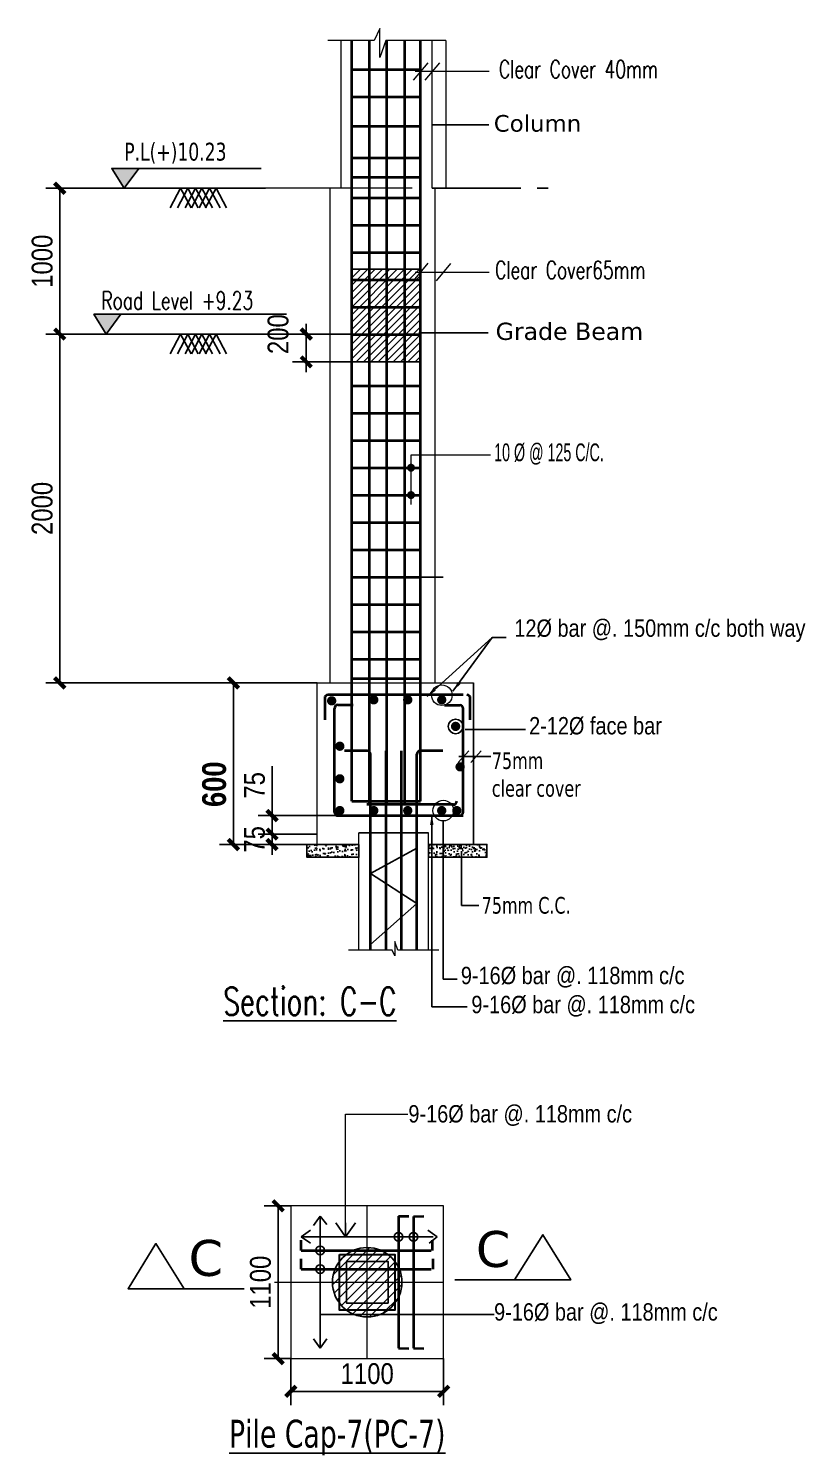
# Model space of a CAD drawing. Header units: millimetres. Extents: x 6239764 to 13047540, y 367704 to 979893.
# Drawn here: x 6250663 to 6256255, y 484442 to 494716 of the extents above; entities that cross this region are included whole.
import ezdxf

# ---------------------------------------------------------------- set-up
doc = ezdxf.new("R2010")
doc.units = ezdxf.units.MM
doc.header["$LTSCALE"] = 300
doc.linetypes.add('DASHED2', pattern=[0.375, 0.25, -0.125])
doc.layers.add('COLUMN', color=9, linetype='Continuous')
doc.layers.add('DIM', color=4, linetype='Continuous')
for name, color, linetype, lineweight in [('covering', 7, 'Continuous', 15), ('DIM C LINE', 8, 'Continuous', 13), ('dimension', 194, 'Continuous', 20), ('LINE-3', 7, 'Continuous', 15), ('PC', 160, 'Continuous', 0), ('Pile', 84, 'Continuous', 25), ('ROD', 10, 'Continuous', 35)]:
    doc.layers.add(name, color=color, linetype=linetype, lineweight=lineweight)
doc.styles.add('AFTXT', font='')
doc.styles.add('NARROW', font='ARIALN.TTF')
doc.styles.add('ROMANS', font='ROMANS.SHX', dxfattribs={"width": 0.8})
doc.styles.get("Standard").update_dxf_attribs({"font": 'txt8.shx', "width": 0.7, "bigfont": 'hztxt_ii.shx'})
doc.styles.add('TEXT', font='swisscl.ttf')
doc.styles.add('ver', font='verdana.ttf')
doc.styles.get('AFTXT').set_extended_font_data('Romans.shx')
doc.linetypes.add('ZIGZAG', pattern='A,0.0001,-0.2,[131,ltypeshp.shx,S=0.2,R=0,X=-0.2,Y=0],-0.4,[131,ltypeshp.shx,S=0.2,R=180,X=0.2,Y=0],-0.2', length=0.8001)
doc.dimstyles.new('1_8 N1', dxfattribs={"dimscale": 1.5, "dimtxt": 48, "dimasz": 36, "dimexe": 18, "dimexo": 18, "dimgap": 15, "dimtad": 1, "dimdec": 1, "dimzin": 3, "dimdsep": 46, "dimlunit": 4, "dimtxsty": 'TEXT', "dimblk": 'ARCHTICK', "dimcen": 5, "dimdle": 18, "dimclrd": 8, "dimclre": 8, "dimclrt": 256, "dimadec": 0, "dimazin": 0, "dimtfac": 1, "dimtdec": 1, "dimtix": 1, "dimtmove": 0, "dimatfit": 3, "dimfxl": 0.18, "dimtvp": 0.75, "dimtolj": 1, "dimtzin": 0, "dimlwe": -1, "dimarcsym": 0})
doc.dimstyles.new('DIM', dxfattribs={"dimtxt": 7, "dimasz": 3, "dimexe": 3, "dimexo": 3, "dimgap": 0.09, "dimtad": 0, "dimdec": 1, "dimzin": 0, "dimdsep": 46, "dimlunit": 4, "dimtxsty": 'ROMANS', "dimblk": 'ARCHTICK', "dimcen": 0.09, "dimdle": 1, "dimse1": 1, "dimse2": 1, "dimclrd": 7, "dimclre": 7, "dimclrt": 5, "dimazin": 0, "dimtfac": 1, "dimtdec": 1, "dimtofl": 0, "dimtmove": 0, "dimatfit": 3, "dimldrblk": 'OPEN90', "dimfxl": 1, "dimfrac": 2, "dimtolj": 1, "dimtzin": 0, "dimlwd": -1, "dimlwe": -1, "dimarcsym": 0})
doc.dimstyles.new('IED-2', dxfattribs={"dimscale": 50, "dimtxt": 3, "dimasz": 0.5, "dimexe": 2, "dimexo": 0, "dimgap": 2.5, "dimtad": 1, "dimdec": 0, "dimzin": 0, "dimdsep": 46, "dimtxsty": 'AFTXT', "dimblk": '_DOT7', "dimcen": 0.09, "dimclre": 7, "dimclrt": 3, "dimadec": 0, "dimazin": 0, "dimtfac": 1, "dimtdec": 0, "dimtix": 1, "dimtmove": 0, "dimatfit": 3, "dimldrblk": '_DOT7', "dimfxl": 1, "dimtolj": 1, "dimtzin": 0, "dimarcsym": 0})
pattern_1 = [(50, (6091940.94, 781683.32), (71.726018, -6.275213), [7.5, -82.5]), (355, (6091940.94, 781683.32), (-13.875133, 75.219213), [6, -66]), (100.451444, (6091946.92, 781682.8), (57.850885, 68.943999), [6.374019, -70.114211]), (46.1842, (6091940.94, 781703.32), (106.724133, -16.551928), [11.25, -123.75]), (96.635635, (6091949.84, 781701.94), (93.466195, 97.41186), [9.561034, -105.171376]), (351.184164, (6091940.94, 781703.32), (93.466195, 97.41186), [9, -99]), (21, (6091950.94, 781698.32), (59.690705, -40.261889), [7.5, -82.5]), (326, (6091950.94, 781698.32), (24.331533, 72.515005), [6, -66]), (71.451445, (6091955.916, 781694.97), (84.022238, 32.253115), [6.374019, -70.114211]), (37.5, (6091940.942, 781683.322), (1.2159855, 33.2893854), [0, -65.2, 0, -67, 0, -66.25]), (7.5, (6091940.942, 781683.322), (26.3069537, 39.441171), [0, -38.2, 0, -63.7, 0, -25.25]), (327.5, (6091918.642, 781683.322), (53.3822436, -2.2554872), [0, -25, 0, -78, 0, -103.5]), (317.5, (6091908.64, 781683.322), (58.318617, 10.010498), [0, -32.5, 0, -51.8, 0, -73.5])]

# ---------------------------------------------------------------- blocks, each defined once
blk = doc.blocks.new('_ArchTick')
at = {"color": 0, "linetype": 'ByBlock', "const_width": 0.4}
blk.add_lwpolyline([(-0.5, -0.5), (0.5, 0.5)], dxfattribs=at)
blk = doc.blocks.new('*D730')
at = {"color": 7, "lineweight": -2, "transparency": 16777216}
for p, q in [((6252741, 490005), (6252038, 490005)), ((6252666, 488841), (6252038, 488841))]:
    blk.add_line(p, q, dxfattribs=at)
at = {"color": 0, "lineweight": -2, "transparency": 16777216}
blk.add_line((6252138, 490005), (6252138, 488841), dxfattribs=at)
at = {"layer": 'Defpoints', "color": 0, "transparency": 16777216}
for p in [(6252741, 490005, 5), (6252138, 488841), (6252666, 488841)]:
    blk.add_point(p, dxfattribs=at)
at = {"color": 0, "lineweight": -2, "transparency": 16777216, "xscale": 75, "yscale": 75, "zscale": 75}
for p, rotation in [((6252138, 490005), 90), ((6252138, 488841), 270)]:
    blk.add_blockref('_ArchTick', p, dxfattribs=dict(at, rotation=rotation))
at = {"color": 3, "transparency": 16777216, "insert": (6252000, 489275), "char_height": 150, "attachment_point": 5, "rotation": 90, "style": 'NARROW'}
blk.add_mtext('\\A1;{\\fArial Narrow|b1|i0|c0|p34;\\H1.143x;\\C2;600}', dxfattribs=at)
blk = doc.blocks.new('_DOT7')
at = {"color": 7, "linetype": 'Continuous'}
blk.add_line((-0.5, 0), (-1, 0), dxfattribs=at)
at = {"color": 7, "linetype": 'Continuous', "const_width": 0.5}
blk.add_lwpolyline([(-0.25, 0, 1), (0.25, 0, 1), (-0.25, 0, 1)], format="xyb", dxfattribs=at)
blk = doc.blocks.new('*D731')
at = {"color": 7, "lineweight": -2, "transparency": 16777216}
for p, q in [((6252551, 485139), (6252551, 484803)), ((6253651, 485139), (6253651, 484803))]:
    blk.add_line(p, q, dxfattribs=at)
at = {"color": 0, "lineweight": -2, "transparency": 16777216}
blk.add_line((6252551, 484903), (6253651, 484903), dxfattribs=at)
at = {"layer": 'Defpoints', "color": 0, "transparency": 16777216}
for p in [(6252551, 485139), (6253651, 485139), (6253651, 484903)]:
    blk.add_point(p, dxfattribs=at)
at = {"color": 0, "lineweight": -2, "transparency": 16777216, "xscale": 75, "yscale": 75, "zscale": 75, "rotation": 180}
blk.add_blockref('_ArchTick', (6252551, 484903), dxfattribs=at)
at = {"color": 0, "lineweight": -2, "transparency": 16777216, "xscale": 75, "yscale": 75, "zscale": 75}
blk.add_blockref('_ArchTick', (6253651, 484903), dxfattribs=at)
at = {"color": 3, "transparency": 16777216, "insert": (6253101, 485030), "char_height": 150, "attachment_point": 5, "style": 'NARROW'}
blk.add_mtext('\\A1;1100', dxfattribs=at)
blk = doc.blocks.new('*D732')
at = {"color": 7, "lineweight": -2, "transparency": 16777216}
for p, q in [((6252551, 486239), (6252360, 486239)), ((6252551, 485139), (6252360, 485139))]:
    blk.add_line(p, q, dxfattribs=at)
at = {"color": 0, "lineweight": -2, "transparency": 16777216}
blk.add_line((6252460, 486239), (6252460, 485139), dxfattribs=at)
at = {"layer": 'Defpoints', "color": 0, "transparency": 16777216}
for p in [(6252551, 486239), (6252460, 485139), (6252551, 485139)]:
    blk.add_point(p, dxfattribs=at)
at = {"color": 0, "lineweight": -2, "transparency": 16777216, "xscale": 75, "yscale": 75, "zscale": 75}
for p, rotation in [((6252460, 486239), 90), ((6252460, 485139), 270)]:
    blk.add_blockref('_ArchTick', p, dxfattribs=dict(at, rotation=rotation))
at = {"color": 3, "transparency": 16777216, "insert": (6252333, 485689), "char_height": 150, "attachment_point": 5, "rotation": 90, "style": 'NARROW'}
blk.add_mtext('\\A1;1100', dxfattribs=at)
blk = doc.blocks.new('*D733')
at = {"color": 0, "lineweight": -2, "transparency": 16777216}
for p, q in [((6252416, 489049), (6252416, 489405)), ((6252416, 488916), (6252416, 489049))]:
    blk.add_line(p, q, dxfattribs=at)
at = {"color": 7, "lineweight": -2, "transparency": 16777216}
for p, q in [((6252991, 489049), (6252316, 489049)), ((6252741, 488916), (6252316, 488916))]:
    blk.add_line(p, q, dxfattribs=at)
at = {"layer": 'Defpoints', "color": 0, "transparency": 16777216}
for p in [(6252416, 489049), (6252991, 489049, 0), (6252741, 488916)]:
    blk.add_point(p, dxfattribs=at)
at = {"color": 0, "lineweight": -2, "transparency": 16777216, "xscale": 75, "yscale": 75, "zscale": 75}
for p, rotation in [((6252416, 489049), 90), ((6252416, 488916), 270)]:
    blk.add_blockref('_ArchTick', p, dxfattribs=dict(at, rotation=rotation))
at = {"color": 3, "transparency": 16777216, "insert": (6252290, 489267), "char_height": 150, "attachment_point": 5, "rotation": 90, "style": 'NARROW'}
blk.add_mtext('\\A1;75', dxfattribs=at)
blk = doc.blocks.new('*D734')
at = {"color": 0, "lineweight": -2, "transparency": 16777216}
for p, q in [((6252662, 492516), (6252662, 492591)), ((6252662, 492516), (6252662, 492316)), ((6252662, 492316), (6252662, 492241))]:
    blk.add_line(p, q, dxfattribs=at)
at = {"color": 7, "lineweight": -2, "transparency": 16777216}
for p, q in [((6253356, 492516), (6252562, 492516)), ((6253485, 492316), (6252562, 492316))]:
    blk.add_line(p, q, dxfattribs=at)
at = {"layer": 'Defpoints', "color": 0, "transparency": 16777216}
for p in [(6253356, 492516, -5), (6252662, 492316), (6253485, 492316)]:
    blk.add_point(p, dxfattribs=at)
at = {"color": 0, "lineweight": -2, "transparency": 16777216, "xscale": 75, "yscale": 75, "zscale": 75}
for p, rotation in [((6252662, 492516), 270), ((6252662, 492316), 90)]:
    blk.add_blockref('_ArchTick', p, dxfattribs=dict(at, rotation=rotation))
at = {"color": 3, "transparency": 16777216, "insert": (6252460, 492516), "char_height": 150, "attachment_point": 5, "rotation": 90, "style": 'NARROW'}
blk.add_mtext('\\A1;200', dxfattribs=at)
blk = doc.blocks.new('*D735')
at = {"color": 7, "lineweight": -2, "transparency": 16777216}
for p, q in [((6252369, 493566), (6250788, 493566)), ((6252369, 492516), (6250788, 492516))]:
    blk.add_line(p, q, dxfattribs=at)
at = {"color": 0, "lineweight": -2, "transparency": 16777216}
blk.add_line((6250888, 492516), (6250888, 493566), dxfattribs=at)
at = {"layer": 'Defpoints', "color": 0, "transparency": 16777216}
for p in [(6250888, 493566), (6252369, 493566), (6252369, 492516, -5)]:
    blk.add_point(p, dxfattribs=at)
at = {"color": 0, "lineweight": -2, "transparency": 16777216, "xscale": 75, "yscale": 75, "zscale": 75}
for p, rotation in [((6250888, 493566), 90), ((6250888, 492516), 270)]:
    blk.add_blockref('_ArchTick', p, dxfattribs=dict(at, rotation=rotation))
at = {"color": 3, "transparency": 16777216, "insert": (6250762, 493041), "char_height": 150, "attachment_point": 5, "rotation": 90, "style": 'NARROW'}
blk.add_mtext('\\A1;1000', dxfattribs=at)
blk = doc.blocks.new('*D736')
at = {"color": 0, "lineweight": -2, "transparency": 16777216}
for p, q in [((6252416, 488916), (6252416, 488991)), ((6252416, 488916), (6252416, 488841)), ((6252416, 488841), (6252416, 488766))]:
    blk.add_line(p, q, dxfattribs=at)
at = {"color": 7, "lineweight": -2, "transparency": 16777216}
for p, q in [((6252741, 488916), (6252316, 488916)), ((6252741, 488841), (6252316, 488841))]:
    blk.add_line(p, q, dxfattribs=at)
at = {"layer": 'Defpoints', "color": 0, "transparency": 16777216}
for p in [(6252741, 488916, -5), (6252416, 488841), (6252741, 488841, -5)]:
    blk.add_point(p, dxfattribs=at)
at = {"color": 0, "lineweight": -2, "transparency": 16777216, "xscale": 75, "yscale": 75, "zscale": 75}
for p, rotation in [((6252416, 488916), 270), ((6252416, 488841), 90)]:
    blk.add_blockref('_ArchTick', p, dxfattribs=dict(at, rotation=rotation))
at = {"color": 3, "transparency": 16777216, "insert": (6252290, 488878), "char_height": 150, "attachment_point": 5, "rotation": 90, "style": 'NARROW'}
blk.add_mtext('\\A1;75', dxfattribs=at)
blk = doc.blocks.new('*D737')
at = {"color": 7, "lineweight": -2, "transparency": 16777216}
for p, q in [((6252834, 492516), (6250788, 492516)), ((6252741, 490005), (6250788, 490005))]:
    blk.add_line(p, q, dxfattribs=at)
at = {"color": 0, "lineweight": -2, "transparency": 16777216}
blk.add_line((6250888, 490005), (6250888, 492516), dxfattribs=at)
at = {"layer": 'Defpoints', "color": 0, "transparency": 16777216}
for p in [(6250888, 492516), (6252834, 492516), (6252741, 490005, -5)]:
    blk.add_point(p, dxfattribs=at)
at = {"color": 0, "lineweight": -2, "transparency": 16777216, "xscale": 75, "yscale": 75, "zscale": 75}
for p, rotation in [((6250888, 492516), 90), ((6250888, 490005), 270)]:
    blk.add_blockref('_ArchTick', p, dxfattribs=dict(at, rotation=rotation))
at = {"color": 3, "transparency": 16777216, "insert": (6250762, 491261), "char_height": 150, "attachment_point": 5, "rotation": 90, "style": 'NARROW'}
blk.add_mtext('\\A1;2000', dxfattribs=at)

msp = doc.modelspace()

# ---------------------------------------------------------------- hatches: boundary and pattern name
h = msp.add_hatch()
h.set_pattern_fill('ANSI31', color=256, scale=299.999995, style=0)
h.set_pattern_definition([(45, (2293712.975, 1136484.373), (-26.51650382, 26.51650382), [])])
h.paths.add_polyline_path([(6252990.7, 492315.9), (6253117.2, 492315.9), (6253117.2, 492982.8), (6252990.7, 492982.8)])
h.paths.add_polyline_path([(6253117.2, 492315.9), (6253241.3, 492315.9), (6253241.3, 492982.8), (6253117.2, 492982.8)])
h.paths.add_polyline_path([(6253241.3, 492315.9), (6253372.5, 492315.9), (6253372.5, 492982.8), (6253241.3, 492982.8)])
h.paths.add_polyline_path([(6253372.5, 492315.9), (6253485.4, 492315.9), (6253485.4, 492982.8), (6253372.5, 492982.8)])
at = {"lineweight": 25}
h = msp.add_hatch(dxfattribs=at)
h.set_pattern_fill('AR-CONC', color=9, scale=10)
h.set_pattern_definition(pattern_1)
h.paths.add_polyline_path([(6253041.6, 488840.9), (6252666.3, 488840.9), (6252666.3, 488748.8), (6253041.6, 488748.8)])
h = msp.add_hatch(dxfattribs=at)
h.set_pattern_fill('AR-CONC', color=9, scale=10)
h.set_pattern_definition(pattern_1)
h.paths.add_polyline_path([(6253541.6, 488842.1), (6253962.6, 488842.1), (6253962.6, 488748.8), (6253541.6, 488748.8)])
at = {"layer": 'DIM', "ltscale": 3}
for points in [[(6251456.3, 493709.2), (6251262.5, 493709.2), (6251351.4, 493565.9)], [(6251327.3, 492659.2), (6251133.5, 492659.2), (6251222.5, 492515.9)]]:
    msp.add_hatch(color=256, dxfattribs=at).paths.add_polyline_path(points)
at = {"layer": 'Pile'}
h = msp.add_hatch(dxfattribs=at)
h.set_pattern_fill('ANSI31', color=8, scale=400, style=0)
h.set_pattern_definition([(45, (6640369.76, 415052.984), (-35.355339, 35.355339), [])])
h.paths.add_polyline_path([(6253350.6, 485689), (6253100.6, 485689), (6253100.6, 485439, 0.4142136)])
h.paths.add_polyline_path([(6253100.6, 485939), (6253100.6, 485689), (6253350.6, 485689, 0.4142136)])
h.paths.add_polyline_path([(6253100.6, 485939, 0.4142136), (6252850.6, 485689), (6253100.6, 485689)])
h.paths.add_polyline_path([(6253100.6, 485689), (6252850.6, 485689, 0.4142136), (6253100.6, 485439)])

# ---------------------------------------------------------------- linework, layer by layer
at = {"lineweight": 0}
for p, q in [((6253536.7, 494470.5), (6253432.7, 494345.1)), ((6253620.1, 494470.5), (6253516.1, 494345.1)), ((6253447.1, 494408.7), (6253978.1, 494408.7)), ((6253536.7, 493026.1), (6253432.7, 492900.7)), ((6253700.6, 493024.7), (6253596.6, 492899.3)), ((6253447.1, 492962.9), (6253978.1, 492962.9)), ((6253416.1, 491647.7), (6253987.5, 491647.7)), ((6253416.1, 491289.1), (6253416.1, 491647.7))]:
    msp.add_line(p, q, dxfattribs=at)
at = {"lineweight": 0, "ltscale": 1500}
for p, q in [((6252668.2, 493565.9), (6251197.1, 493565.9)), ((6253423.8, 493565.9, -5), (6251952.7, 493565.9, -5)), ((6252668.2, 492515.9), (6251143.9, 492515.9)), ((6253423.8, 492515.9, -5), (6251899.5, 492515.9, -5))]:
    msp.add_line(p, q, dxfattribs=at)
at = {"color": 7, "lineweight": 25}
for p, q in [((6251758.1, 493565.9), (6251682.7, 493425.2, 0)), ((6251809.8, 493565.9), (6251734.4, 493425.2, 0)), ((6251758.1, 493565.9), (6251833.5, 493425.2, 0)), ((6251865.5, 493565.9), (6251790.1, 493425.2, 0)), ((6251809.8, 493565.9), (6251885.2, 493425.2, 0)), ((6251911.2, 493565.9), (6251835.8, 493425.2, 0)), ((6251865.5, 493565.9), (6251940.9, 493425.2, 0)), ((6251966.8, 493565.9), (6251891.4, 493425.2, 0)), ((6251911.2, 493565.9), (6251986.6, 493425.2, 0)), ((6252012.6, 493565.9), (6251937.2, 493425.2, 0)), ((6251966.8, 493565.9), (6252042.3, 493425.2, 0)), ((6252012.6, 493565.9), (6252088, 493425.2, 0)), ((6251758.1, 492515.9), (6251682.7, 492375.2, 0)), ((6251809.8, 492515.9), (6251734.4, 492375.2, 0)), ((6251758.1, 492515.9), (6251833.5, 492375.2, 0)), ((6251865.5, 492515.9), (6251790.1, 492375.2, 0)), ((6251809.8, 492515.9), (6251885.2, 492375.2, 0)), ((6251911.2, 492515.9), (6251835.8, 492375.2, 0)), ((6251865.5, 492515.9), (6251940.9, 492375.2, 0)), ((6251966.8, 492515.9), (6251891.4, 492375.2, 0)), ((6251911.2, 492515.9), (6251986.6, 492375.2, 0)), ((6252012.6, 492515.9), (6251937.2, 492375.2, 0)), ((6251966.8, 492515.9), (6252042.3, 492375.2, 0)), ((6252012.6, 492515.9), (6252088, 492375.2, 0)), ((6253806.5, 489669.7), (6254240.3, 489669.7))]:
    msp.add_line(p, q, dxfattribs=at)
at = {"lineweight": 25}
for p, q in [((6252990.7, 490766.6), (6253648.6, 490766.6)), ((6253866.3, 488840.9), (6253866.3, 490005.2))]:
    msp.add_line(p, q, dxfattribs=at)
for p, q in [((6253755.4, 489432.6), (6253831.3, 489515.3)), ((6253845.5, 489432.6), (6253921.3, 489515.3)), ((6253759.9, 489473.8), (6253990.1, 489473.8)), ((6252762.6, 485456.6), (6254014.1, 485456.6))]:
    msp.add_line(p, q)
at = {"lineweight": 0, "const_width": 28.7}
for points in [[(6253401.8, 491554.1, 1), (6253430.5, 491554.1, 1)], [(6253401.8, 491357.2, 1), (6253430.5, 491357.2, 1)]]:
    msp.add_lwpolyline(points, format="xyb", close=True, dxfattribs=at)
at = {"lineweight": 25}
for points, elevation in [([(6253041.6, 488840.9), (6252666.3, 488840.9), (6252666.3, 488748.8), (6253041.6, 488748.8)], -5), ([(6253541.6, 488842.1), (6253962.6, 488842.1), (6253962.6, 488748.8), (6253541.6, 488748.8)], -5), ([(6252950.6, 485839), (6253250.6, 485839), (6253250.6, 485539), (6252950.6, 485539)], 0)]:
    msp.add_lwpolyline(points, close=True, dxfattribs=dict(at, elevation=elevation))
at = {"color": 7, "lineweight": 25}
msp.add_circle((6253737.2, 489691.4), 52.5, dxfattribs=at)
at = {"layer": 'COLUMN', "lineweight": 30, "elevation": 0}
msp.add_lwpolyline([(6252900.6, 485889), (6253300.6, 485889), (6253300.6, 485489), (6252900.6, 485489)], close=True, dxfattribs=at)
at = {"layer": 'covering', "lineweight": 0, "ltscale": 1500}
for p, q in [((6252913.8, 493565.9), (6252913.8, 494631)), ((6253568.8, 493565.9), (6253568.8, 494631)), ((6253669.4, 493565.9, -5), (6253669.4, 494631, -5)), ((6252834.1, 490005.2), (6252834.1, 493565.9)), ((6253568.8, 493565.9), (6253648.6, 493565.9)), ((6253589.7, 493565.9, -5), (6253669.4, 493565.9, -5)), ((6253589.7, 493565.9, -5), (6253669.4, 493565.9, -5)), ((6253589.7, 490005.2, -5), (6253589.7, 493565.9, -5)), ((6253589.7, 493565.9, -5), (6253669.4, 493565.9, -5)), ((6254324.5, 493565.9, -5), (6254404.2, 493565.9, -5)), ((6252741.3, 488840.9, -5), (6252741.3, 490005.2, -5)), ((6252741.3, 490005.2, -5), (6253589.7, 490005.2, -5)), ((6253589.7, 490005.2), (6253866.3, 490005.2)), ((6253041.6, 488080.9, -5), (6253041.6, 488924.2, -5)), ((6253541.6, 488080.9, -5), (6253541.6, 488924.2, -5))]:
    msp.add_line(p, q, dxfattribs=at)
at = {"layer": 'covering', "linetype": 'DASHED2', "lineweight": 0, "ltscale": 1500}
msp.add_lwpolyline([(6253666, 494631.1), (6253234.1, 494631.1), (6253192.3, 494508.3), (6253192.3, 494716.5), (6253149.9, 494631), (6252816.7, 494631.1)], dxfattribs=at)
at = {"layer": 'covering', "linetype": 'DASHED2', "lineweight": 0, "ltscale": 1500, "elevation": -5}
msp.add_lwpolyline([(6253616.6, 488080.9), (6253321.4, 488080.9), (6253300.5, 488142.3), (6253300.5, 488038.2), (6253279.3, 488080.9), (6252966.6, 488080.9)], dxfattribs=at)
at = {"layer": 'DIM'}
for p, q in [((6253568.8, 493565.9), (6253648.6, 493565.9)), ((6254206.4, 493565.9), (6253648.6, 493565.9)), ((6254324.5, 493565.9, -5), (6254404.2, 493565.9, -5)), ((6254000.1, 490330.6, -5), (6254100.6, 490330.6, -5)), ((6252762.6, 486164), (6252715.3, 486097.1)), ((6252762.6, 485214), (6252762.6, 486164)), ((6252762.6, 486164), (6252809.6, 486105.3)), ((6252626.1, 486016.3), (6252693, 486063.5)), ((6252626.1, 486016.3), (6253575.6, 486016.3)), ((6252626.1, 486016.3), (6252693, 485969.2)), ((6253605, 486016.3), (6253538, 486063.5)), ((6253605, 486016.3), (6253546.2, 485969.2)), ((6252762.6, 485214), (6252715.3, 485281)), ((6252762.6, 485214), (6252809.6, 485281))]:
    msp.add_line(p, q, dxfattribs=at)
at = {"layer": 'DIM', "linetype": 'ZIGZAG', "ltscale": 0.1}
msp.add_line((6253041.6, 488924.2, -5), (6253541.6, 488924.2, -5), dxfattribs=at)
at = {"layer": 'DIM', "ltscale": 3}
for points in [[(6251456.1, 493708.9), (6251351.4, 493565.9), (6251262.5, 493709.2), (6252336.6, 493709.2)], [(6251327.1, 492658.9), (6251222.5, 492515.9), (6251133.5, 492659.2), (6252519.9, 492659.2)]]:
    msp.add_lwpolyline(points, dxfattribs=at)
at = {"layer": 'DIM'}
msp.add_lwpolyline([(6252990.7, 492982.8), (6253485.4, 492982.8), (6253485.4, 492315.9), (6252990.7, 492315.9)], close=True, dxfattribs=at)
at = {"layer": 'DIM', "ltscale": 3, "elevation": 0}
for points in [[(6254162, 485706.2), (6254365.8, 486031.2), (6254566.3, 485706.2), (6253732.1, 485706.2)], [(6251784.4, 485642), (6251580.5, 485967), (6251380, 485642), (6252214.3, 485642)]]:
    msp.add_lwpolyline(points, dxfattribs=at)
at = {"layer": 'DIM'}
for centre in [(6253326.4, 486016.3), (6253433.9, 486016.3), (6252762.6, 485918.6, 2.6), (6252762.6, 485784, 2.6)]:
    msp.add_circle(centre, 31.2, dxfattribs=at)
at = {"layer": 'DIM C LINE'}
for p, q in [((6253100.6, 485139), (6253100.6, 486239)), ((6252433.1, 485689), (6253650.6, 485689))]:
    msp.add_line(p, q, dxfattribs=at)
at = {"layer": 'dimension', "lineweight": 20, "ltscale": 100}
for centre in [(6253638.2, 489916, -5), (6253648.5, 489085, -5)]:
    msp.add_circle(centre, 74.3, dxfattribs=at)
at = {"layer": 'PC'}
msp.add_lwpolyline([(6252551.1, 485139), (6253650.6, 485139), (6253650.6, 486239), (6252551.1, 486239), (6252551.1, 485139)], dxfattribs=at)
at = {"layer": 'Pile', "color": 3}
msp.add_circle((6253100.6, 485689, -1250), 250, dxfattribs=at)
at = {"layer": 'ROD'}
for p, q in [((6252990.7, 489153.2), (6252990.7, 494631)), ((6253117.2, 489128.2), (6253117.2, 494631.1)), ((6253241.3, 489124.3), (6253241.3, 494631)), ((6253372.5, 489128.2), (6253372.5, 494631)), ((6253485.4, 489153.2), (6253485.4, 494631)), ((6252990.7, 494422.4), (6253485.4, 494422.4)), ((6252990.7, 494225.5), (6253485.4, 494225.5)), ((6252990.7, 494013.7), (6253485.4, 494013.7)), ((6252990.7, 493785.3), (6253485.4, 493785.3)), ((6252990.7, 493645.9), (6253485.4, 493645.9)), ((6252990.7, 493497.1, 5), (6253485.4, 493497.1, 5)), ((6252990.7, 493300.2, 5), (6253485.4, 493300.2, 5)), ((6252990.7, 493103.4, 5), (6253485.4, 493103.4, 5)), ((6252990.7, 492906.5, 5), (6253485.4, 492906.5, 5)), ((6252990.7, 492709.6, 5), (6253485.4, 492709.6, 5)), ((6252990.7, 492512.7, 5), (6253485.4, 492512.7, 5)), ((6252990.7, 492144.7), (6253485.4, 492144.7)), ((6252990.7, 491947.8), (6253485.4, 491947.8)), ((6252990.7, 491751), (6253485.4, 491751)), ((6252990.7, 491554.1), (6253485.4, 491554.1)), ((6252990.7, 491357.2), (6253485.4, 491357.2)), ((6252990.7, 491160.3), (6253485.4, 491160.3)), ((6252990.7, 490963.5), (6253485.4, 490963.5)), ((6252990.7, 490766.6), (6253485.4, 490766.6)), ((6252990.7, 490569.7), (6253485.4, 490569.7)), ((6252990.7, 490372.8), (6253485.4, 490372.8)), ((6252990.7, 490176), (6253485.4, 490176)), ((6252990.7, 490036.9), (6253485.4, 490036.9)), ((6252865, 489073.7, -5), (6252865, 489821.3, -5)), ((6252890, 489846.3, -5), (6252998.8, 489846.3, -5)), ((6253657.5, 489844.5), (6253766.3, 489844.5)), ((6253791.3, 489073.7), (6253791.3, 489819.5)), ((6253100.1, 489515.6, 0), (6252937.2, 489515.6, 0)), ((6253236.1, 488080.9, -5), (6253236.1, 489515.6, 0)), ((6253347.1, 488080.9, -5), (6253347.1, 489515.6, 0)), ((6253646, 489515.6, 0), (6253483, 489515.6, 0)), ((6253125.1, 488080.9, -5), (6253125.1, 489490.6, -0.1)), ((6253458, 488080.9, -5), (6253458, 489490.6, -0.1)), ((6252990.7, 489153.2), (6253485.4, 489153.2)), ((6253721.3, 489128.2, -5), (6253097, 489128.2, -5)), ((6252890, 489048.7, -5), (6253791.3, 489048.7, -5)), ((6253326.4, 486164), (6253326.4, 485214)), ((6253326.4, 486164), (6253400.1, 486163.6)), ((6253433.9, 486161.6), (6253507.7, 486163.6)), ((6253433.9, 486161.6), (6253433.9, 485214)), ((6252624.6, 485918.6), (6252624.6, 485992.5)), ((6252624.6, 485918.6), (6253560.2, 485918.6)), ((6253570.8, 485918.6), (6253570.8, 485992.5)), ((6252626.1, 485784), (6252626.1, 485857.8)), ((6253575.6, 485784), (6253575.6, 485857.8)), ((6252626.1, 485784), (6253560.2, 485784)), ((6253326.4, 485214), (6253400.1, 485212.1)), ((6253433.9, 485214), (6253507.7, 485212.1))]:
    msp.add_line(p, q, dxfattribs=at)
at = {"layer": 'ROD', "lineweight": 25}
for p, q in [((6253125.1, 488632.4, -5), (6253458, 488813.5, -5)), ((6253125.1, 488632.4, -5), (6253458, 488415.1, -5)), ((6253125.1, 488121.2, -5), (6253458, 488415.1, -5))]:
    msp.add_line(p, q, dxfattribs=at)
at = {"layer": 'ROD', "elevation": -5}
msp.add_lwpolyline([(6253791.3, 489918.8), (6252820.1, 489918.8, 0.4142136), (6252795.1, 489893.8), (6252795.1, 489739)], format="xyb", dxfattribs=at)
at = {"layer": 'ROD', "const_width": 33.4, "elevation": -5}
for points in [[(6252861.8, 489875.5, -1), (6252828.4, 489875.5, -1)], [(6253164.9, 489882.6, -1), (6253131.5, 489882.6, -1)], [(6253409.4, 489882.6, -1), (6253375.9, 489882.6, -1)], [(6253653.8, 489882.6, -1), (6253620.4, 489882.6, -1)], [(6252920.5, 489548.7, -1), (6252887, 489548.7, -1)], [(6252920.5, 489313.9, -1), (6252887, 489313.9, -1)], [(6252920.5, 489085, -1), (6252887, 489085, -1)], [(6253164.9, 489085, -1), (6253131.5, 489085, -1)], [(6253409.4, 489085, -1), (6253375.9, 489085, -1)], [(6253653.8, 489085, -1), (6253620.4, 489085, -1)]]:
    msp.add_lwpolyline(points, format="xyb", close=True, dxfattribs=at)
at = {"layer": 'ROD'}
msp.add_lwpolyline([(6253842.9, 489739), (6253842.9, 489893.8, 0.4142136), (6253817.9, 489918.8)], format="xyb", dxfattribs=at)
at = {"layer": 'ROD', "const_width": 33.4}
for points in [[(6253753.9, 489691.4, -1), (6253720.5, 489691.4, -1)], [(6253752.6, 489400.1, 1), (6253786, 489400.1, 1)], [(6253762.4, 489085, -1), (6253729, 489085, -1)]]:
    msp.add_lwpolyline(points, format="xyb", close=True, dxfattribs=at)
at = {"layer": 'ROD'}
for centre, start, end in [((6252890, 489821.3, -5), 90, 180), ((6253766.3, 489819.5), 0, 90), ((6253721.3, 489153.2, -5), 270, 0), ((6252890, 489073.7, -5), 180, 270), ((6253766.3, 489073.7), 270, 0)]:
    msp.add_arc(centre, 25, start, end, dxfattribs=at)
at = {"layer": 'ROD', "extrusion": (0, -0.003485, 0.999994)}
for centre, start, end in [((6253100.1, 489487.6, -1706), 0, 90), ((6253483, 489487.6, -1706), 90, 180)]:
    msp.add_arc(centre, 25, start, end, dxfattribs=at)

# ---------------------------------------------------------------- texts
at = {"char_height": 128.068, "attachment_point": 1}
for s, insert, width in [('Clear Cover 40mm', (6254049.1, 494487.9), 1699.627), ('Clear Cover65mm', (6254021.3, 493042.1, -5), 1699.627), ('{\\fArial Narrow|b0|i0|c0|p34;10 %%C @ 125 C/C.}', (6254014.6, 491728.9), 2498.988)]:
    msp.add_mtext(s, dxfattribs=dict(at, insert=insert, width=width))
at = {"ltscale": 1500}
for s, insert, char_height, width, attachment_point, style in [('Column', (6254011.9, 494093.7), 119.77, 1192.266, 1, 'ver'), ('Grade Beam', (6254025.1, 492598.3), 123.8, 1845.338, 1, 'ver'), ('12%%C bar @. 150mm c/c both way', (6254160, 490461.5, -5), 125, 2179.751, 1, 'NARROW'), ('2-12%%C face bar', (6254266.2, 489758.7), 125, 1990.284, 1, 'NARROW'), ('9-16%%C bar @. 118mm c/c ', (6253774.9, 487960.3, -5), 125, 2763.476, 1, 'NARROW'), ('9-16%%C bar @. 118mm c/c ', (6253850.6, 487751.3, -5), 125, 2538.81, 1, 'NARROW'), ('9-16%%C bar @. 118mm c/c ', (6253397.4, 486964.3, -20.9), 125, 1993.186, 1, 'NARROW'), ('C', (6254131, 486057.7, 0), 258.5, 337.096, 3, 'ver'), ('C', (6251815.3, 485993.4, 0), 258.5, 337.096, 1, 'ver'), ('9-16%%C bar @. 118mm c/c ', (6254014.1, 485537.7, -20.9), 125, 1993.186, 1, 'NARROW')]:
    msp.add_mtext(s, dxfattribs=dict(at, insert=insert, char_height=char_height, width=width, attachment_point=attachment_point, style=style))
at = {"ltscale": 1500, "attachment_point": 1}
for s, insert, char_height, width in [('{\\fVerdana|b0|i0|c0|p34;P.L(+)10.23}', (6251352.1, 493894.2, -5), 128.656, 143551.162), ('{\\fVerdana|b0|i0|c0|p34;75mm \\Pclear cover}', (6253997.8, 489504.8, 0), 119.769, 4739.703), ('{\\fVerdana|b0|i0|c0|p34;75mm C.C.}', (6253924.8, 488463, -5), 119.769, 4739.703)]:
    msp.add_mtext(s, dxfattribs=dict(at, insert=insert, char_height=char_height, width=width))
at = {"ltscale": 1500, "insert": (6251187.9, 492822.4), "char_height": 128.656, "attachment_point": 1}
msp.add_mtext('Road Level +9.23', dxfattribs=at)
at = {"layer": 'DIM', "insert": (6252064.5, 487811.6, -5), "char_height": 200, "attachment_point": 1}
msp.add_mtext('{\\LSection: C-C}', dxfattribs=at)
at = {"layer": 'DIM', "insert": (6252106.2, 484698.7, 0), "char_height": 200, "width": 4245.844, "attachment_point": 1}
msp.add_mtext('{\\fVerdana|b0|i0|c0|p34;\\LPile Cap-7(PC-7) }', dxfattribs=at)

# ---------------------------------------------------------------- dimensions: what is measured, and where the dimension line sits
for base, p1, p2, text, picture, middle in [((6250888.4, 493565.9), (6252369.2, 492515.9, -5), (6252369.2, 493565.9), '1000', '*D735', (6250761.8, 493040.9)), ((6250888.4, 492515.9), (6252741.3, 490005.2, -5), (6252834.1, 492515.9), '2000', '*D737', (6250761.8, 491260.6))]:
    dim = msp.add_linear_dim(base=base, p1=p1, p2=p2, angle=90, text=text, dimstyle='IED-2', override={"dimasz": 1.5, "dimgap": 1, "dimtxsty": 'NARROW', "dimblk1": 'ArchTick', "dimblk2": 'ArchTick', "dimsah": 1})
    dim.commit()
    dim.dimension.update_dxf_attribs({"geometry": picture, "text_midpoint": middle})
for base, p1, p2, override, picture, middle in [((6252661.7, 492315.9), (6253355.8, 492515.9, -5), (6253485.4, 492315.9), {"dimasz": 1.5, "dimtxsty": 'NARROW', "dimblk1": 'ArchTick', "dimblk2": 'ArchTick', "dimsah": 1, "dimtmove": 1}, '*D734', (6252661.7, 492515.9)), ((6252460, 485139), (6252551.1, 486239), (6252551.1, 485139), {"dimasz": 1.5, "dimgap": 1, "dimtxsty": 'NARROW', "dimblk1": 'ArchTick', "dimblk2": 'ArchTick', "dimsah": 1}, '*D732', (6252460, 485689))]:
    dim = msp.add_linear_dim(base=base, p1=p1, p2=p2, angle=90, dimstyle='IED-2', override=override)
    dim.commit()
    dim.dimension.update_dxf_attribs({"geometry": picture, "text_midpoint": middle, "dimtype": 160})
for base, p1, p2, text, picture, middle in [((6252138, 488840.9, -5), (6252741.3, 490005.2), (6252666.3, 488840.9, -5), '{\\fArial Narrow|b1|i0|c0|p34;\\H1.143x;\\C2;600}', '*D730', (6252138, 489275.1, -5)), ((6252416.1, 489048.7, -5), (6252741.3, 488915.9, -5), (6252991.3, 489048.7, -5), '75', '*D733', (6252416.1, 489267.1, -5))]:
    dim = msp.add_linear_dim(base=base, p1=p1, p2=p2, angle=90, text=text, dimstyle='IED-2', override={"dimasz": 1.5, "dimgap": 1, "dimtxsty": 'NARROW', "dimblk1": 'ArchTick', "dimblk2": 'ArchTick', "dimsah": 1})
    dim.commit()
    dim.dimension.update_dxf_attribs({"geometry": picture, "text_midpoint": middle, "dimtype": 160})
dim = msp.add_linear_dim(base=(6252416.1, 488840.9), p1=(6252741.3, 488915.9, -5), p2=(6252741.3, 488840.9, -5), angle=90, dimstyle='IED-2', override={"dimasz": 1.5, "dimgap": 1, "dimtxsty": 'NARROW', "dimblk1": 'ArchTick', "dimblk2": 'ArchTick', "dimsah": 1})
dim.commit()
dim.dimension.update_dxf_attribs({"geometry": '*D736', "text_midpoint": (6252289.9, 488878.4)})
dim = msp.add_linear_dim(base=(6253650.5993533, 484902.9901896), p1=(6252551.0993533, 485139.0422146), p2=(6253650.5993533, 485139.0422146), dimstyle='IED-2', override={"dimasz": 1.5, "dimgap": 1, "dimtxsty": 'NARROW', "dimblk1": 'ArchTick', "dimblk2": 'ArchTick', "dimsah": 1})
dim.commit()
dim.dimension.update_dxf_attribs({"geometry": '*D731', "text_midpoint": (6253100.8493533, 484902.9901896), "dimtype": 160})

# ---------------------------------------------------------------- leaders
at = {"layer": 'DIM'}
for points, override in [([(6253568.8, 494022.3), (6253977.3, 494022.3)], {"dimasz": 3.5, "dimclrd": 256}), ([(6253473.1, 492526.1), (6253970.5, 492526.1)], {"dimasz": 3.5, "dimclrd": 256}), ([(6253531.3, 489907.7, -5), (6254000.1, 490330.6, -5)], {"dimasz": 50, "dimclrd": 256}), ([(6253717.7, 489943.9, -5), (6254000.1, 490330.6, -5)], {"dimasz": 50, "dimclrd": 256}), ([(6253565.7, 489057.1, -5), (6253565.7, 487671, -5), (6253819.9, 487671, -5)], {"dimasz": 50, "dimclrd": 256}), ([(6253648.5, 489010.6, -5), (6253648.5, 487871.2, -5), (6253749.1, 487871.2, -5)], {"dimasz": 3, "dimclrd": 256}), ([(6253778.7, 488792, -5), (6253778.7, 488401.2, -5), (6253904.2, 488401.2, -5)], {"dimasz": 3.5, "dimclrd": 256})]:
    msp.add_leader(points, dimstyle='1_8 N1', override=override, dxfattribs=at)
at = {"layer": 'LINE-3'}
msp.add_leader([(6252944.8, 486016.3), (6252944.8, 486899.7), (6253392.5, 486899.7)], dimstyle='DIM', override={"dimasz": 100, "dimgap": 2, "dimtad": 0, "dimfxl": 2}, dxfattribs=at)

doc.saveas('drawing.dxf')
